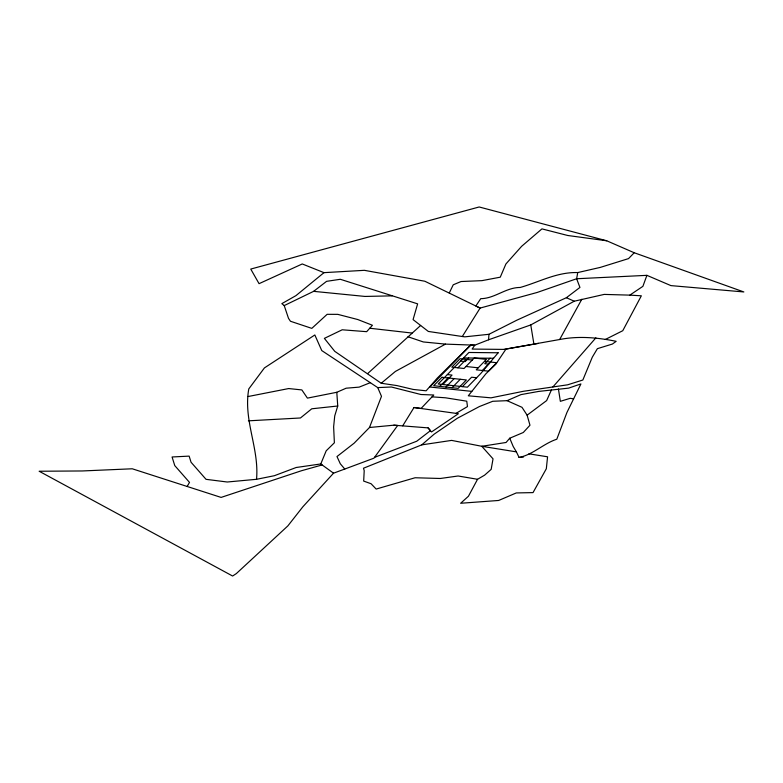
<?xml version="1.0" encoding="UTF-8"?>
<svg xmlns="http://www.w3.org/2000/svg" width="783" height="783" viewBox="0 0 783 783"><rect width="100%" height="100%" fill="white"/><g stroke="black" fill="none" stroke-linecap="round" stroke-linejoin="round"><path stroke-width="1.17" d="M323.996 272.65L295.964 295.622L281.841 303.638L284.219 305.585L288.496 318.338L290.454 321.255L311.81 328.371L327.128 314.326L337.796 314.355L357.792 319.542L372.424 325.258L366.669 331.679L342.2 329.79L324.377 338.373L334.772 351.352L381.223 383.249L396.912 385.579L413.218 389.445L426.138 390.805L437.354 378.032L470.759 345.039L474.782 345.176L488.572 339.783L488.954 334.292L516.8 320.208L566.383 297.716L579.939 287.43L576.631 278.748L577.737 272.572L600.346 267.385L628.543 258.605L634.23 252.752L743.85 291.951L670.914 285.609L646.905 275.342L576.631 278.748L537.197 292.451L480.116 308.071L424.826 281.234L364.389 270.331L323.996 272.65L302.258 263.959L259.056 283.671L250.746 269.068L479.176 206.976L606.708 240.773L634.23 252.752M187.147 486.468L189.506 482.397L174.766 465.601L172.074 456.978L189.134 456.117L191.052 462.244L206.037 479.333L227.236 482.005L256.53 479.304C259.369 448.297 243.121 420.217 248.788 388.916L264.409 367.922L314.835 334.967L321.754 350.569L377.729 387.605L381.487 396.315L369.488 427.498L354.151 443.168L336.984 456.548L340.282 463.742L344.774 469.037L373.941 458.182L397.666 425.463L393.839 425.189L369.488 427.498M370.565 382.574L359.162 387.125L346.145 388.202L336.798 392.283L337.737 406.005L334.733 415.91L333.627 426.813L334.38 442.786L326.198 450.812L320.776 463.957L296.18 467.5L274.373 475.712L256.53 479.304M646.905 275.342L642.892 286.343L629.816 295.132L604.192 294.408L574.242 301.21L530.766 324.935L488.572 339.783M551.467 389.856L546.642 400.583L527.116 415.166L529.974 425.228L523.298 432.49L509.743 438.226L506.063 442.473L481.78 446.29L451.625 440.398L421.753 444.861L363.488 468.224L364.212 470.691L363.674 481.085L371.073 483.737L376.163 489.062L415.088 477.757L440.33 478.482L458.114 475.995L477.542 479.284L484.608 475.164L491.166 469.369L493.036 458.848L481.78 446.29L516.389 451.869L519.07 457.438C532.655 454.864 543.51 443.54 556.801 439.214L566.931 412.484L580.927 383.924L568.605 388.133L538.606 391.431L520.969 394.612L507.071 400.671L492.742 401.288L479.392 406.553L457.331 418.259L434.115 434.193L421.753 444.861M449.295 292.92L453.24 284.797L461.03 281.537L481.927 280.647L500.268 277.182L505.896 263.988L521.615 246.322L541.944 228.881L567.714 235.487L606.708 240.773M477.542 479.284L468.44 496.246L460.639 503.263L498.673 500.464L516.291 492.938L533.027 492.605L546.328 468.743L547.571 456.802L528.916 453.827M559.659 339.519C578.324 335.809 597.644 337.532 616.182 341.319L612.414 344.04L597.38 348.67L592.3 357.185L582.846 380.019L567.636 384.805L523.475 391.275L491.01 397.842L468.293 395.806L485.92 373.755L495.835 364.193L506.014 349.032L559.659 339.519L581.818 299.253M402.726 425.825L414.011 407.512L458.388 413.698L431.502 431.971L428.095 427.88L393.839 425.189M284.219 305.585L313.631 291.345L326.58 281.342L340.321 279.286L417.633 303.853L413.072 319.611L428.33 331.444L462.303 336.514L480.116 308.071L475.849 305.977L480.742 298.666C494.768 298.587 505.818 287.439 520.196 287.469C539.428 281.997 557.124 271.916 577.737 272.572M552.896 386.959L595.883 337.845M344.774 469.037L333.538 473.186L302.835 506.826L287.85 525.912L236.349 573.577L232.61 576.024L39.15 471.239L82.254 470.965L132.258 468.782L221.109 497.411L301.455 470.74L322.146 464.945M470.759 345.039L429.838 387.008L471.836 391.373M439.821 386.381L448.042 377.944M457.918 367.824L466.139 359.387M442.845 384.512L452.045 375.077L447.367 374.568M468.704 357.997L465.2 361.58L460.531 361.071M445.928 387.047L454.15 378.61M452.036 387.712L460.267 379.275M462.401 386.636L471.601 377.21L476.612 377.758M490.119 358.213L484.755 363.713L488.631 364.134M482.357 370.486L490.579 362.049M367.677 373.56L420.628 325.464M381.223 383.249L395.395 371.436L445.468 344.119L474.782 345.176L472.139 349.071L505.749 349.424M456.019 413.375L467.48 406.583L466.756 401.19L445.478 397.793L432.04 396.854M605.298 339.489L622.769 330.71L641.346 295.798L629.816 295.132M374.528 457.37L416.722 441.24L430.425 430.679L428.095 427.88M336.798 392.283L307.425 398.126L301.856 389.924L288.682 388.554L248.152 396.521M503.968 349.404L538.43 343.385M337.737 406.005L311.761 408.795L300.457 417.975L248.387 420.833M488.954 334.292L464.867 336.837L462.303 336.514M519.07 457.438L523.573 456.988M392.077 295.857L364.956 296.434L313.631 291.345M377.729 387.605L391.402 387.008L420.941 394.515L433.792 395.004L421.039 408.491L414.011 407.512M463.585 357.939L493.564 358.252M445.468 344.119L423.329 341.956L407.982 336.759M472.247 360.053L460.032 358.722L451.801 367.158L464.025 368.49L474.204 358.046L486.429 359.377L476.25 369.821L488.465 371.152L496.696 362.715L484.471 361.384M465.983 366.483L478.198 367.814M369.713 328.234L412.034 333.049M573.616 398.85L570.21 398.312L560.344 401.327L558.426 388.985M566.383 297.716L574.242 301.21M507.071 400.671L521.987 407.307L527.116 415.166M320.776 463.957L333.538 473.186M516.389 451.869L513.208 446.496L509.743 438.216M530.766 324.935L533.918 344.158M498.145 352.781L480.899 373.354L467.412 387.184L438.167 384.003L468.909 352.477L498.145 352.781M441.935 377.279L433.704 385.716L458.153 388.378L466.374 379.941L441.935 377.279"/></g></svg>
